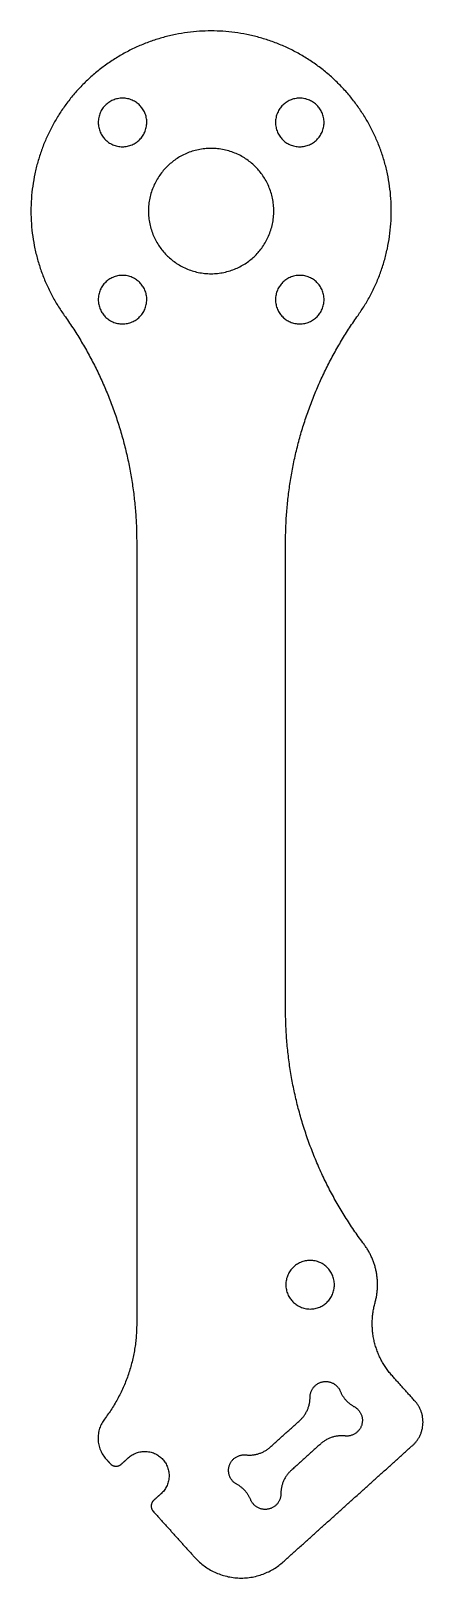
# Model space of a CAD drawing. Header units: millimetres. Extents: x -25.3 to -0.3, y -69.2 to 29.6.
import ezdxf

# ---------------------------------------------------------------- set-up
doc = ezdxf.new("R2010")
doc.units = ezdxf.units.MM
doc.layers.add('Make2D$Visibile$Curve', color=18, linetype='Continuous', true_color=0x000000)

msp = doc.modelspace()

# ---------------------------------------------------------------- linework, layer by layer
at = {"layer": 'Make2D$Visibile$Curve', "color": 18, "lineweight": -3, "true_color": 0x000000}
for points, weights, knots in [([(-4.423, 11.443), (-0.364, 17.154), (-3.577, 23.38), (-6.79, 29.606), (-13.796, 29.606), (-20.802, 29.606), (-24.015, 23.38), (-27.229, 17.154), (-23.17, 11.443)], [1, 0.853992293997, 1, 0.853992293997, 1, 0.853992293997, 1, 0.853992293997, 1], [133.244808, 133.244808, 133.244808, 145.830072, 145.830072, 158.415336, 158.415336, 171.000601, 171.000601, 183.585865, 183.585865, 183.585865]), ([(-18.416, 22.611), (-19.568, 21.574), (-20.605, 22.726), (-21.642, 23.878), (-20.49, 24.915), (-19.338, 25.952), (-18.301, 24.8), (-17.264, 23.648), (-18.416, 22.611)], [1, 0.707106781187, 1, 0.707106781187, 1, 0.707106781187, 1, 0.707106781187, 1], [279.552004, 279.552004, 279.552004, 281.986738, 281.986738, 284.421472, 284.421472, 286.856207, 286.856207, 289.290941, 289.290941, 289.290941]), ([(-7.102, 22.611), (-8.254, 21.574), (-9.291, 22.725), (-10.328, 23.877), (-9.176, 24.914), (-8.024, 25.952), (-6.987, 24.8), (-5.95, 23.648), (-7.102, 22.611)], [1, 0.707106781187, 1, 0.707106781187, 1, 0.707106781187, 1, 0.707106781187, 1], [299.029878, 299.029878, 299.029878, 301.464613, 301.464613, 303.899347, 303.899347, 306.334081, 306.334081, 308.768816, 308.768816, 308.768816]), ([(-16.473, 21.079), (-13.5, 23.755), (-10.824, 20.782), (-8.147, 17.81), (-11.12, 15.133), (-14.092, 12.457), (-16.769, 15.429), (-19.445, 18.402), (-16.473, 21.079)], [1, 0.707106781187, 1, 0.707106781187, 1, 0.707106781187, 1, 0.707106781187, 1], [308.768816, 308.768816, 308.768816, 315.052001, 315.052001, 321.335186, 321.335186, 327.618371, 327.618371, 333.901557, 333.901557, 333.901557]), ([(-18.416, 11.297), (-19.568, 10.26), (-20.605, 11.412), (-21.642, 12.564), (-20.49, 13.601), (-19.338, 14.638), (-18.301, 13.486), (-17.264, 12.334), (-18.416, 11.297)], [1, 0.707106781187, 1, 0.707106781187, 1, 0.707106781187, 1, 0.707106781187, 1], [289.290941, 289.290941, 289.290941, 291.725675, 291.725675, 294.16041, 294.16041, 296.595144, 296.595144, 299.029878, 299.029878, 299.029878]), ([(-9.291, 13.486), (-8.254, 14.638), (-7.102, 13.601), (-5.95, 12.564), (-6.988, 11.412), (-8.025, 10.26), (-9.177, 11.297), (-10.328, 12.334), (-9.291, 13.486)], [1, 0.707106781187, 1, 0.707106781187, 1, 0.707106781187, 1, 0.707106781187, 1], [269.813067, 269.813067, 269.813067, 272.247801, 272.247801, 274.682535, 274.682535, 277.11727, 277.11727, 279.552004, 279.552004, 279.552004]), ([(-6.44, -51.601), (-7.592, -52.638), (-8.629, -51.486), (-9.667, -50.334), (-8.515, -49.297), (-7.363, -48.26), (-6.326, -49.412), (-5.289, -50.564), (-6.44, -51.601)], [1, 0.707106781187, 1, 0.707106781187, 1, 0.707106781187, 1, 0.707106781187, 1], [333.901557, 333.901557, 333.901557, 336.336291, 336.336291, 338.771025, 338.771025, 341.20576, 341.20576, 343.640494, 343.640494, 343.640494]), ([(-7.482, -57.629), (-7.485, -56.808), (-6.679, -56.646), (-5.873, -56.484), (-5.558, -57.243)], [1, 0.772564865678, 1, 0.772564865678, 1], [356.395384, 356.395384, 356.395384, 357.771235, 357.771235, 359.147086, 359.147086, 359.147086]), ([(-4.666, -58.234), (-3.944, -58.626), (-4.189, -59.411), (-4.435, -60.195), (-5.252, -60.107)], [1, 0.772564865678, 1, 0.772564865678, 1], [360.506434, 360.506434, 360.506434, 361.882285, 361.882285, 363.258136, 363.258136, 363.258136]), ([(-19.067, -61.489), (-17.915, -60.452), (-16.878, -61.604), (-15.841, -62.756), (-16.993, -63.793)], [1, 0.707106781187, 1, 0.707106781187, 1], [232.664781, 232.664781, 232.664781, 235.099516, 235.099516, 237.53425, 237.53425, 237.53425]), ([(-12.162, -63.189), (-12.884, -62.796), (-12.639, -62.012), (-12.393, -61.227), (-11.576, -61.316)], [1, 0.772564865678, 1, 0.772564865678, 1], [347.751544, 347.751544, 347.751544, 349.127394, 349.127394, 350.503245, 350.503245, 350.503245]), ([(-9.346, -63.793), (-9.343, -64.615), (-10.149, -64.777), (-10.955, -64.939), (-11.27, -64.179)], [1, 0.772564865678, 1, 0.772564865678, 1], [343.640494, 343.640494, 343.640494, 345.016345, 345.016345, 346.392196, 346.392196, 346.392196])]:
    msp.add_rational_spline(points, weights, degree=2, knots=knots, dxfattribs=at)
for points, weights in [([(-23.17, 11.443), (-18.547, 4.939), (-18.547, -3.04)], [1, 0.952649442555, 1]), ([(-9.046, -3.04), (-9.046, 4.939), (-4.423, 11.443)], [1, 0.952649442555, 1]), ([(-4.039, -47.867), (-9.048, -41.197), (-9.047, -32.855)], [1, 0.948590814522, 1]), ([(-3.333, -51.597), (-2.769, -49.558), (-4.039, -47.867)], [1, 0.897332914763, 1]), ([(-2.231, -56.276), (-4.065, -54.239), (-3.333, -51.597)], [1, 0.876822219324, 1]), ([(-18.547, -52.952), (-18.547, -56.337), (-20.603, -59.026)], [1, 0.947204097889, 1]), ([(-5.558, -57.243), (-5.287, -57.896), (-4.666, -58.234)], [1, 0.942809041582, 1]), ([(-8.144, -59.122), (-7.479, -58.524), (-7.482, -57.629)], [1, 0.912870929175, 1]), ([(-0.934, -60.705), (0.552, -59.367), (-0.786, -57.881)], [1, 0.707106781189, 1]), ([(-20.603, -59.026), (-21.611, -60.345), (-20.5, -61.579)], [1, 0.769394942693, 1]), ([(-5.252, -60.107), (-6.141, -60.01), (-6.805, -60.609)], [1, 0.912870929175, 1]), ([(-11.576, -61.316), (-10.687, -61.412), (-10.022, -60.814)], [1, 0.912870929175, 1]), ([(-20.238, -61.87), (-19.903, -62.242), (-19.531, -61.907)], [1, 0.707106781187, 1]), ([(-11.27, -64.179), (-11.54, -63.526), (-12.162, -63.189)], [1, 0.942809041582, 1]), ([(-8.684, -62.3), (-9.349, -62.899), (-9.346, -63.793)], [1, 0.912870929175, 1]), ([(-17.457, -64.211), (-17.829, -64.546), (-17.494, -64.917)], [1, 0.707106781187, 1]), ([(-14.851, -67.853), (-12.175, -70.825), (-9.202, -68.149)], [1, 0.707106781184, 1])]:
    msp.add_rational_spline(points, weights, degree=2, dxfattribs=at)
for points in [[(-18.547, -3.04), (-18.547, -27.996), (-18.547, -52.952)], [(-9.047, -32.855), (-9.047, -17.948), (-9.046, -3.04)], [(-0.786, -57.881), (-1.509, -57.079), (-2.231, -56.276)], [(-10.022, -60.814), (-9.083, -59.968), (-8.144, -59.122)], [(-9.202, -68.149), (-5.068, -64.427), (-0.934, -60.705)], [(-6.805, -60.609), (-7.745, -61.454), (-8.684, -62.3)], [(-20.5, -61.579), (-20.369, -61.724), (-20.238, -61.87)], [(-19.531, -61.907), (-19.299, -61.698), (-19.067, -61.489)], [(-16.993, -63.793), (-17.225, -64.002), (-17.457, -64.211)], [(-17.494, -64.917), (-16.173, -66.385), (-14.851, -67.853)]]:
    msp.add_open_spline(points, degree=2, dxfattribs=at)

doc.saveas('drawing.dxf')
